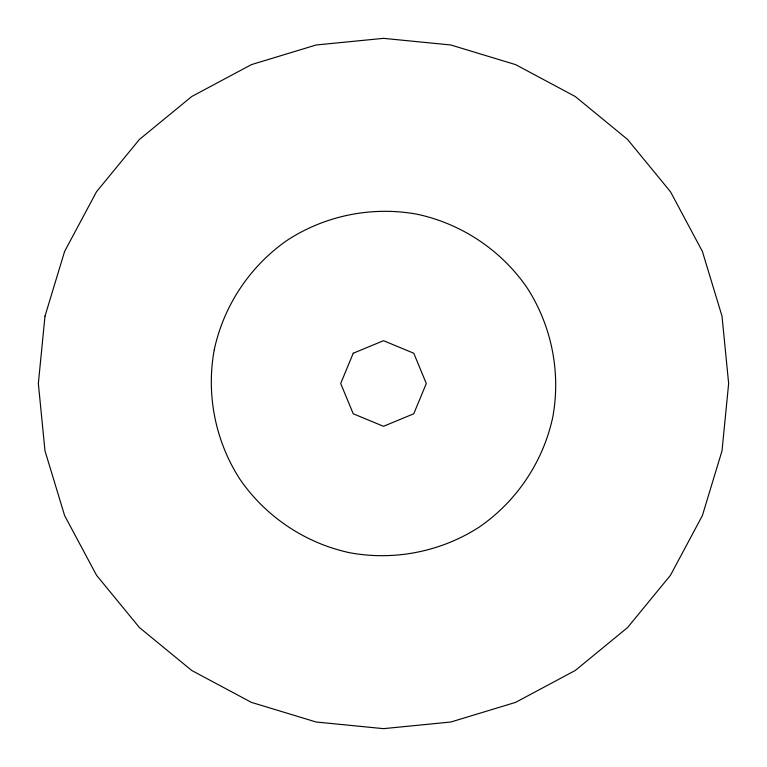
<?xml version="1.0" encoding="UTF-8"?>
<svg xmlns="http://www.w3.org/2000/svg" width="767" height="767" viewBox="0 0 767 767"><rect width="100%" height="100%" fill="white"/><g stroke="black" fill="none" stroke-linecap="round" stroke-linejoin="round"><path stroke-width="1.15" d="M44.985 316.167L38.35 383.5L44.985 450.833L64.62 515.587L96.517 575.26L139.441 627.559L191.74 670.483L251.413 702.38L316.167 722.015L383.5 728.65L450.833 722.015L515.587 702.38L575.26 670.483L627.559 627.559L670.483 575.26L702.38 515.587L722.015 450.833L728.65 383.5L722.015 316.167L702.38 251.413L670.483 191.74L627.559 139.441L575.26 96.517L515.587 64.62L450.833 44.985L383.5 38.35L316.167 44.985L251.413 64.62L191.74 96.517L139.441 139.441L96.517 191.74L64.62 251.413L44.985 316.167M214.242 349.829C206.007 394.459 215.326 441.303 240.013 479.375C265.746 516.757 305.458 543.285 349.829 552.758C394.459 560.993 441.303 551.674 479.375 526.987C516.757 501.254 543.285 461.542 552.758 417.171C560.993 372.541 551.674 325.697 526.987 287.625C501.254 250.243 461.542 223.715 417.171 214.242C372.541 206.007 325.697 215.326 287.625 240.013C250.243 265.746 223.715 305.458 214.242 349.829M353.232 353.232L340.701 383.5L353.232 413.768L383.5 426.299L413.768 413.768L426.299 383.5L413.768 353.232L383.5 340.701L353.232 353.232"/></g></svg>
